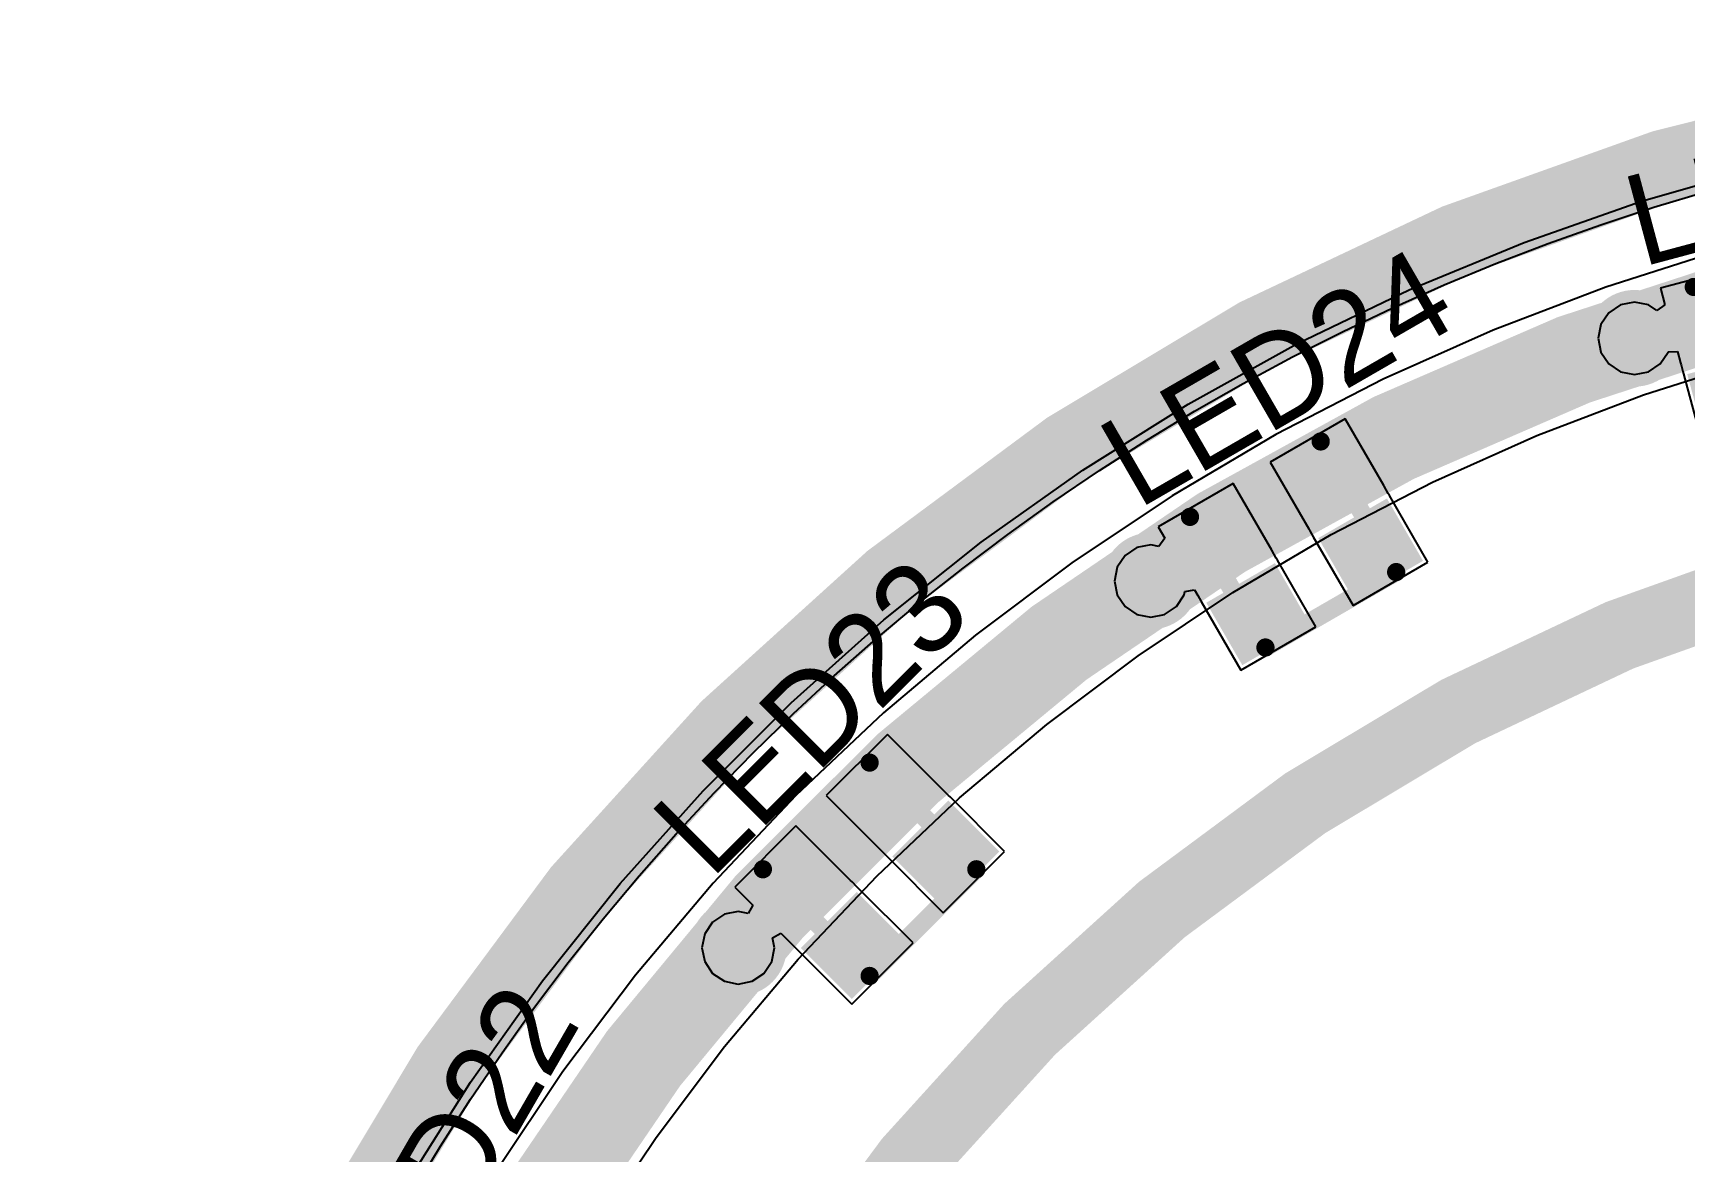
# Model space of a CAD drawing. Header units: millimetres. Extents: x 1.51 to 4.01, y 1.61 to 4.11.
# Drawn here: x 1.51 to 2.415, y 3.497 to 4.11 of the extents above; entities that cross this region are included whole.
import ezdxf

# ---------------------------------------------------------------- set-up
doc = ezdxf.new("R2010")
doc.units = ezdxf.units.MM
doc.header["$MEASUREMENT"] = 0
for name, color, linetype in [('BottomLayer', 5, 'Continuous'), ('BottomSolder', 6, 'Continuous'), ('InternalPlane1', 76, 'Continuous'), ('InternalPlane2', 16, 'Continuous'), ('Mechanical1', 6, 'Continuous'), ('Mechanical13', 56, 'Continuous'), ('Mechanical3', 76, 'Continuous'), ('MultiLayer', 9, 'Continuous'), ('TopLayer', 1, 'Continuous'), ('TopOverlay', 2, 'Continuous'), ('TopPaste', 8, 'Continuous'), ('TopSolder', 216, 'Continuous'), ('ViaHoleLayer', 16, 'Continuous')]:
    doc.layers.add(name, color=color, linetype=linetype)

# ---------------------------------------------------------------- blocks, each defined once
blk = doc.blocks.new('LTSN_N213EGBW_49')
at = {"layer": 'Mechanical13', "const_width": 0.01}
for points in [[(-0.0413386, -0.0413386), (-0.0413386, 0.0413386)], [(-0.0413386, 0.0413386), (0.0413386, 0.0413386)], [(0.0413386, -0.0413386), (0.0413386, 0.0413386)], [(-0.0413386, -0.0413386), (0.0413386, -0.0413386)]]:
    blk.add_lwpolyline(points, dxfattribs=at)
at = {"layer": 'Mechanical13', "const_width": 0.005}
for points in [[(-0.0438386, 0.0413386, 1), (-0.0388386, 0.0413386, 1)], [(-0.0438386, 0.0413386, 1), (-0.0388386, 0.0413386, 1)], [(0.0388386, 0.0413386, 1), (0.0438386, 0.0413386, 1)], [(0.0388386, 0.0413386, 1), (0.0438386, 0.0413386, 1)], [(-0.0438386, -0.0413386, 1), (-0.0388386, -0.0413386, 1)], [(-0.0438386, -0.0413386, 1), (-0.0388386, -0.0413386, 1)], [(0.0388386, -0.0413386, 1), (0.0438386, -0.0413386, 1)], [(0.0388386, -0.0413386, 1), (0.0438386, -0.0413386, 1)]]:
    blk.add_lwpolyline(points, format="xyb", close=True, dxfattribs=at)
at = {"layer": 'TopLayer'}
for points in [[(-0.03937, 0.0177166), (-0.007874, 0.0177166), (-0.03937, 0.0531496), (-0.007874, 0.0531496)], [(0.03937, 0.0531496), (0.007874, 0.0531496), (0.03937, 0.0177166), (0.007874, 0.0177166)], [(-0.007874, -0.0177166), (-0.03937, -0.0177166), (-0.007874, -0.0531496), (-0.03937, -0.0531496)], [(0.03937, -0.0177166), (0.007874, -0.0177166), (0.03937, -0.0531496), (0.007874, -0.0531496)]]:
    blk.add_solid(points, dxfattribs=at)
at = {"layer": 'TopPaste'}
for points in [[(-0.03937, 0.0177166), (-0.007874, 0.0177166), (-0.03937, 0.0531496), (-0.007874, 0.0531496)], [(0.03937, 0.0531496), (0.007874, 0.0531496), (0.03937, 0.0177166), (0.007874, 0.0177166)], [(-0.007874, -0.0177166), (-0.03937, -0.0177166), (-0.007874, -0.0531496), (-0.03937, -0.0531496)], [(0.03937, -0.0177166), (0.007874, -0.0177166), (0.03937, -0.0531496), (0.007874, -0.0531496)]]:
    blk.add_solid(points, dxfattribs=at)
at = {"layer": 'TopSolder'}
for points in [[(-0.04337, 0.0137166), (-0.003874, 0.0137166), (-0.04337, 0.0571496), (-0.003874, 0.0571496)], [(0.04337, 0.0571496), (0.003874, 0.0571496), (0.04337, 0.0137166), (0.003874, 0.0137166)], [(-0.003874, -0.0137166), (-0.04337, -0.0137166), (-0.003874, -0.0571496), (-0.04337, -0.0571496)], [(0.04337, -0.0137166), (0.003874, -0.0137166), (0.04337, -0.0571496), (0.003874, -0.0571496)]]:
    blk.add_solid(points, dxfattribs=at)
blk = doc.blocks.new('LTSN_N213EGBW_50')
at = {"layer": 'Mechanical13', "const_width": 0.01}
for points in [[(-0.0413386, -0.0413386), (-0.0413386, 0.0413386)], [(-0.0413386, 0.0413386), (0.0413386, 0.0413386)], [(0.0413386, -0.0413386), (0.0413386, 0.0413386)], [(-0.0413386, -0.0413386), (0.0413386, -0.0413386)]]:
    blk.add_lwpolyline(points, dxfattribs=at)
at = {"layer": 'Mechanical13', "const_width": 0.005}
for points in [[(-0.0438386, 0.0413386, 1), (-0.0388386, 0.0413386, 1)], [(-0.0438386, 0.0413386, 1), (-0.0388386, 0.0413386, 1)], [(0.0388386, 0.0413386, 1), (0.0438386, 0.0413386, 1)], [(0.0388386, 0.0413386, 1), (0.0438386, 0.0413386, 1)], [(-0.0438386, -0.0413386, 1), (-0.0388386, -0.0413386, 1)], [(-0.0438386, -0.0413386, 1), (-0.0388386, -0.0413386, 1)], [(0.0388386, -0.0413386, 1), (0.0438386, -0.0413386, 1)], [(0.0388386, -0.0413386, 1), (0.0438386, -0.0413386, 1)]]:
    blk.add_lwpolyline(points, format="xyb", close=True, dxfattribs=at)
at = {"layer": 'TopLayer'}
for points in [[(-0.03937, 0.0177166), (-0.007874, 0.0177166), (-0.03937, 0.0531496), (-0.007874, 0.0531496)], [(0.03937, 0.0531496), (0.007874, 0.0531496), (0.03937, 0.0177166), (0.007874, 0.0177166)], [(-0.007874, -0.0177166), (-0.03937, -0.0177166), (-0.007874, -0.0531496), (-0.03937, -0.0531496)], [(0.03937, -0.0177166), (0.007874, -0.0177166), (0.03937, -0.0531496), (0.007874, -0.0531496)]]:
    blk.add_solid(points, dxfattribs=at)
at = {"layer": 'TopPaste'}
for points in [[(-0.03937, 0.0177166), (-0.007874, 0.0177166), (-0.03937, 0.0531496), (-0.007874, 0.0531496)], [(0.03937, 0.0531496), (0.007874, 0.0531496), (0.03937, 0.0177166), (0.007874, 0.0177166)], [(-0.007874, -0.0177166), (-0.03937, -0.0177166), (-0.007874, -0.0531496), (-0.03937, -0.0531496)], [(0.03937, -0.0177166), (0.007874, -0.0177166), (0.03937, -0.0531496), (0.007874, -0.0531496)]]:
    blk.add_solid(points, dxfattribs=at)
at = {"layer": 'TopSolder'}
for points in [[(-0.04337, 0.0137166), (-0.003874, 0.0137166), (-0.04337, 0.0571496), (-0.003874, 0.0571496)], [(0.04337, 0.0571496), (0.003874, 0.0571496), (0.04337, 0.0137166), (0.003874, 0.0137166)], [(-0.003874, -0.0137166), (-0.04337, -0.0137166), (-0.003874, -0.0571496), (-0.04337, -0.0571496)], [(0.04337, -0.0137166), (0.003874, -0.0137166), (0.04337, -0.0571496), (0.003874, -0.0571496)]]:
    blk.add_solid(points, dxfattribs=at)
blk = doc.blocks.new('LTSN_N213EGBW_51')
at = {"layer": 'Mechanical13', "const_width": 0.01}
for points in [[(-0.0413386, -0.0413386), (-0.0413386, 0.0413386)], [(-0.0413386, 0.0413386), (0.0413386, 0.0413386)], [(0.0413386, -0.0413386), (0.0413386, 0.0413386)], [(-0.0413386, -0.0413386), (0.0413386, -0.0413386)]]:
    blk.add_lwpolyline(points, dxfattribs=at)
at = {"layer": 'Mechanical13', "const_width": 0.005}
for points in [[(-0.0438386, 0.0413386, 1), (-0.0388386, 0.0413386, 1)], [(-0.0438386, 0.0413386, 1), (-0.0388386, 0.0413386, 1)], [(0.0388386, 0.0413386, 1), (0.0438386, 0.0413386, 1)], [(0.0388386, 0.0413386, 1), (0.0438386, 0.0413386, 1)], [(-0.0438386, -0.0413386, 1), (-0.0388386, -0.0413386, 1)], [(-0.0438386, -0.0413386, 1), (-0.0388386, -0.0413386, 1)], [(0.0388386, -0.0413386, 1), (0.0438386, -0.0413386, 1)], [(0.0388386, -0.0413386, 1), (0.0438386, -0.0413386, 1)]]:
    blk.add_lwpolyline(points, format="xyb", close=True, dxfattribs=at)
at = {"layer": 'TopLayer'}
for points in [[(-0.03937, 0.0177166), (-0.007874, 0.0177166), (-0.03937, 0.0531496), (-0.007874, 0.0531496)], [(0.03937, 0.0531496), (0.007874, 0.0531496), (0.03937, 0.0177166), (0.007874, 0.0177166)], [(-0.007874, -0.0177166), (-0.03937, -0.0177166), (-0.007874, -0.0531496), (-0.03937, -0.0531496)], [(0.03937, -0.0177166), (0.007874, -0.0177166), (0.03937, -0.0531496), (0.007874, -0.0531496)]]:
    blk.add_solid(points, dxfattribs=at)
at = {"layer": 'TopPaste'}
for points in [[(-0.03937, 0.0177166), (-0.007874, 0.0177166), (-0.03937, 0.0531496), (-0.007874, 0.0531496)], [(0.03937, 0.0531496), (0.007874, 0.0531496), (0.03937, 0.0177166), (0.007874, 0.0177166)], [(-0.007874, -0.0177166), (-0.03937, -0.0177166), (-0.007874, -0.0531496), (-0.03937, -0.0531496)], [(0.03937, -0.0177166), (0.007874, -0.0177166), (0.03937, -0.0531496), (0.007874, -0.0531496)]]:
    blk.add_solid(points, dxfattribs=at)
at = {"layer": 'TopSolder'}
for points in [[(-0.04337, 0.0137166), (-0.003874, 0.0137166), (-0.04337, 0.0571496), (-0.003874, 0.0571496)], [(0.04337, 0.0571496), (0.003874, 0.0571496), (0.04337, 0.0137166), (0.003874, 0.0137166)], [(-0.003874, -0.0137166), (-0.04337, -0.0137166), (-0.003874, -0.0571496), (-0.04337, -0.0571496)], [(0.04337, -0.0137166), (0.003874, -0.0137166), (0.04337, -0.0571496), (0.003874, -0.0571496)]]:
    blk.add_solid(points, dxfattribs=at)

msp = doc.modelspace()

# ---------------------------------------------------------------- linework, layer by layer
at = {"layer": 'BottomLayer'}
for p, q in [((2.3908811, 4.0180974), (2.4563982, 4.0369725)), ((2.326526, 3.9955786), (2.3908811, 4.0180974)), ((2.2635365, 3.9694874), (2.326526, 3.9955786)), ((2.434128, 3.9911269), (2.3712178, 3.9710756)), ((2.202108, 3.939905), (2.2635365, 3.9694874)), ((2.3712178, 3.9710756), (2.3095309, 3.9475285)), ((2.3095309, 3.9475285), (2.2492614, 3.9205596)), ((2.1424342, 3.9069245), (2.202108, 3.939905)), ((2.3918684, 3.9120597), (2.451437, 3.9310459)), ((2.2492614, 3.9205596), (2.1905988, 3.8902538)), ((2.3334581, 3.8897633), (2.3918684, 3.9120597)), ((2.0847049, 3.8706508), (2.1424342, 3.9069245)), ((2.1905988, 3.8902538), (2.1337278, 3.8567065)), ((2.2763898, 3.8642269), (2.3334581, 3.8897633)), ((2.0290994, 3.8311966), (2.0847049, 3.8706508)), ((2.2208432, 3.8355309), (2.2763898, 3.8642269)), ((2.1337278, 3.8567065), (2.0788273, 3.8200231)), ((1.9757932, 3.7886862), (2.0290994, 3.8311966)), ((2.1669929, 3.8037654), (2.2208432, 3.8355309)), ((2.0788273, 3.8200231), (2.02607, 3.7803192)), ((2.1150085, 3.7690305), (2.1669929, 3.8037654)), ((1.9249563, 3.7432556), (1.9757932, 3.7886862)), ((2.02607, 3.7803192), (1.9756219, 3.7377196)), ((2.0650534, 3.7314355), (2.1150085, 3.7690305)), ((1.8767451, 3.6950445), (1.9249563, 3.7432556)), ((1.9756219, 3.7377196), (1.9276417, 3.6923583)), ((2.0172849, 3.6910986), (2.0650534, 3.7314355)), ((1.8313137, 3.6442067), (1.8767451, 3.6950445)), ((1.9276417, 3.6923583), (1.8822804, 3.6443781)), ((1.9718533, 3.6481467), (2.0172849, 3.6910986)), ((1.9289014, 3.6027151), (1.9718533, 3.6481467)), ((1.7888032, 3.5909002), (1.8313137, 3.6442067)), ((1.8822804, 3.6443781), (1.8396808, 3.59393)), ((1.8885645, 3.5549466), (1.9289014, 3.6027151)), ((1.8396808, 3.59393), (1.7999769, 3.5411727)), ((1.7493497, 3.5352958), (1.7888032, 3.5909002)), ((1.8509695, 3.5049915), (1.8885645, 3.5549466)), ((1.7999769, 3.5411727), (1.7632935, 3.4862722)), ((1.7130754, 3.4775657), (1.7493497, 3.5352958)), ((1.8162346, 3.4530071), (1.8509695, 3.5049915))]:
    msp.add_line(p, q, dxfattribs=at)
at = {"layer": 'BottomLayer', "const_width": 0.05}
msp.add_lwpolyline([(1.631736, 3.0589434, -0.3152987888790466), (2.5610566, 3.988264)], format="xyb", dxfattribs=at)
at = {"layer": 'BottomLayer', "const_width": 0.0135}
for points in [[(2.38025, 3.943, 1), (2.39375, 3.943, 1)], [(2.11525, 3.81, 1), (2.12875, 3.81, 1)], [(1.88925, 3.609, 1), (1.90275, 3.609, 1)]]:
    msp.add_lwpolyline(points, format="xyb", close=True, dxfattribs=at)
at = {"layer": 'BottomSolder', "const_width": 0.0175}
for points in [[(2.37825, 3.943, 1), (2.39575, 3.943, 1)], [(2.11325, 3.81, 1), (2.13075, 3.81, 1)], [(1.88725, 3.609, 1), (1.90475, 3.609, 1)]]:
    msp.add_lwpolyline(points, format="xyb", close=True, dxfattribs=at)
at = {"layer": 'InternalPlane1'}
for p, q in [((2.3976772, 4.0148063), (2.4270478, 4.0236143)), ((2.3685391, 4.0052571), (2.3976772, 4.0148063)), ((2.3396523, 3.9949728), (2.3685391, 4.0052571)), ((2.3110352, 3.98396), (2.3396523, 3.9949728)), ((2.2827063, 3.9722258), (2.3110352, 3.98396)), ((2.2546838, 3.9597777), (2.2827063, 3.9722258)), ((2.2269856, 3.9466237), (2.2546838, 3.9597777)), ((2.1996296, 3.9327723), (2.2269856, 3.9466237)), ((2.1726332, 3.9182323), (2.1996296, 3.9327723)), ((2.1460138, 3.9030131), (2.1726332, 3.9182323)), ((2.1197885, 3.8871244), (2.1460138, 3.9030131)), ((2.0939741, 3.8705765), (2.1197885, 3.8871244)), ((2.0685872, 3.8533799), (2.0939741, 3.8705765)), ((2.043644, 3.8355458), (2.0685872, 3.8533799)), ((2.0191607, 3.8170854), (2.043644, 3.8355458)), ((1.9951529, 3.7980108), (2.0191607, 3.8170854)), ((1.971636, 3.7783341), (1.9951529, 3.7980108)), ((1.9486251, 3.758068), (1.971636, 3.7783341)), ((1.926135, 3.7372255), (1.9486251, 3.758068)), ((1.9041801, 3.7158199), (1.926135, 3.7372255)), ((1.8827745, 3.693865), (1.9041801, 3.7158199)), ((1.861932, 3.6713749), (1.8827745, 3.693865)), ((1.8416659, 3.648364), (1.861932, 3.6713749)), ((1.8219892, 3.6248471), (1.8416659, 3.648364)), ((1.8029146, 3.6008393), (1.8219892, 3.6248471)), ((1.7844542, 3.576356), (1.8029146, 3.6008393)), ((1.7666201, 3.5514128), (1.7844542, 3.576356)), ((1.7494235, 3.5260259), (1.7666201, 3.5514128)), ((1.7328756, 3.5002115), (1.7494235, 3.5260259)), ((1.7169869, 3.4739862), (1.7328756, 3.5002115))]:
    msp.add_line(p, q, dxfattribs=at)
at = {"layer": 'InternalPlane1', "const_width": 0.04}
msp.add_lwpolyline([(1.529685, 2.86, -0.414213562372877), (2.76, 4.090315)], format="xyb", dxfattribs=at)
at = {"layer": 'InternalPlane1', "const_width": 0.0265}
for points in [[(2.37375, 3.943, 1), (2.40025, 3.943, 1)], [(2.10875, 3.81, 1), (2.13525, 3.81, 1)], [(1.88275, 3.609, 1), (1.90925, 3.609, 1)]]:
    msp.add_lwpolyline(points, format="xyb", close=True, dxfattribs=at)
at = {"layer": 'InternalPlane2'}
for p, q in [((2.3976772, 4.0148063), (2.4270478, 4.0236143)), ((2.3685391, 4.0052571), (2.3976772, 4.0148063)), ((2.3396523, 3.9949728), (2.3685391, 4.0052571)), ((2.3110352, 3.98396), (2.3396523, 3.9949728)), ((2.2827063, 3.9722258), (2.3110352, 3.98396)), ((2.2546838, 3.9597777), (2.2827063, 3.9722258)), ((2.2269856, 3.9466237), (2.2546838, 3.9597777)), ((2.1996296, 3.9327723), (2.2269856, 3.9466237)), ((2.1726332, 3.9182323), (2.1996296, 3.9327723)), ((2.1460138, 3.9030131), (2.1726332, 3.9182323)), ((2.1197885, 3.8871244), (2.1460138, 3.9030131)), ((2.0939741, 3.8705765), (2.1197885, 3.8871244)), ((2.0685872, 3.8533799), (2.0939741, 3.8705765)), ((2.043644, 3.8355458), (2.0685872, 3.8533799)), ((2.0191607, 3.8170854), (2.043644, 3.8355458)), ((1.9951529, 3.7980108), (2.0191607, 3.8170854)), ((1.971636, 3.7783341), (1.9951529, 3.7980108)), ((1.9486251, 3.758068), (1.971636, 3.7783341)), ((1.926135, 3.7372255), (1.9486251, 3.758068)), ((1.9041801, 3.7158199), (1.926135, 3.7372255)), ((1.8827745, 3.693865), (1.9041801, 3.7158199)), ((1.861932, 3.6713749), (1.8827745, 3.693865)), ((1.8416659, 3.648364), (1.861932, 3.6713749)), ((1.8219892, 3.6248471), (1.8416659, 3.648364)), ((1.8029146, 3.6008393), (1.8219892, 3.6248471)), ((1.7844542, 3.576356), (1.8029146, 3.6008393)), ((1.7666201, 3.5514128), (1.7844542, 3.576356)), ((1.7494235, 3.5260259), (1.7666201, 3.5514128)), ((1.7328756, 3.5002115), (1.7494235, 3.5260259)), ((1.7169869, 3.4739862), (1.7328756, 3.5002115))]:
    msp.add_line(p, q, dxfattribs=at)
at = {"layer": 'InternalPlane2', "const_width": 0.04}
msp.add_lwpolyline([(1.529685, 2.86, -0.414213562372877), (2.76, 4.090315)], format="xyb", dxfattribs=at)
at = {"layer": 'InternalPlane2', "const_width": 0.0265}
for points in [[(2.37375, 3.943, 1), (2.40025, 3.943, 1)], [(2.10875, 3.81, 1), (2.13525, 3.81, 1)], [(1.88275, 3.609, 1), (1.90925, 3.609, 1)]]:
    msp.add_lwpolyline(points, format="xyb", close=True, dxfattribs=at)
at = {"layer": 'Mechanical1', "const_width": 0.01}
msp.add_lwpolyline([(3.990315, 2.86, 1), (1.529685, 2.86, 1)], format="xyb", close=True, dxfattribs=at)
at = {"layer": 'Mechanical3', "const_width": 0.0393701}
msp.add_lwpolyline([(3.756063, 2.86, 1), (1.763937, 2.86, 1)], format="xyb", close=True, dxfattribs=at)
at = {"layer": 'MultiLayer', "const_width": 0.0135}
for points in [[(2.38025, 3.943, 1), (2.39375, 3.943, 1)], [(2.11525, 3.81, 1), (2.12875, 3.81, 1)], [(1.88925, 3.609, 1), (1.90275, 3.609, 1)]]:
    msp.add_lwpolyline(points, format="xyb", close=True, dxfattribs=at)
at = {"layer": 'TopLayer'}
for p, q in [((2.3908811, 4.0180974), (2.4563982, 4.0369725)), ((2.326526, 3.9955786), (2.3908811, 4.0180974)), ((2.2635365, 3.9694874), (2.326526, 3.9955786)), ((2.4470423, 3.9827045), (2.4012255, 3.970428)), ((2.202108, 3.939905), (2.2635365, 3.9694874)), ((2.4012255, 3.970428), (2.4036627, 3.9613323)), ((2.3729413, 3.9570587), (2.3686314, 3.9506085)), ((2.3793915, 3.9613686), (2.3729413, 3.9570587)), ((2.387, 3.962882), (2.3793915, 3.9613686)), ((2.3946085, 3.9613686), (2.387, 3.962882)), ((2.3993201, 3.9582204), (2.3946085, 3.9613686)), ((2.4036627, 3.9613323), (2.3993201, 3.9582204)), ((2.3686314, 3.9506085), (2.367118, 3.943)), ((2.1424342, 3.9069245), (2.202108, 3.939905)), ((2.367118, 3.943), (2.3686314, 3.9353915)), ((2.3686314, 3.9353915), (2.3729413, 3.9289413)), ((2.3729413, 3.9289413), (2.3793915, 3.9246314)), ((2.3946085, 3.9246314), (2.4010587, 3.9289413)), ((2.4010587, 3.9289413), (2.4053686, 3.9353915)), ((2.4053686, 3.9353915), (2.4053978, 3.9355382)), ((2.4053978, 3.9355382), (2.4105292, 3.9357062)), ((2.4105292, 3.9357062), (2.412159, 3.9296235)), ((2.412159, 3.9296235), (2.412483, 3.9284141)), ((2.412483, 3.9284141), (2.4134531, 3.9247938)), ((2.3793915, 3.9246314), (2.387, 3.923118)), ((2.387, 3.923118), (2.3946085, 3.9246314)), ((2.4134531, 3.9247938), (2.4137772, 3.9235844)), ((2.4137772, 3.9235844), (2.4247108, 3.8827799)), ((2.0847049, 3.8706508), (2.1424342, 3.9069245)), ((2.2285007, 3.8988831), (2.1874225, 3.8751666)), ((2.2496226, 3.8622988), (2.2285007, 3.8988831)), ((2.1874225, 3.8751666), (2.2085444, 3.8385823)), ((2.0290994, 3.8311966), (2.0847049, 3.8706508)), ((2.1671287, 3.86345), (2.1260505, 3.8397335)), ((2.1882506, 3.8268657), (2.1671287, 3.86345)), ((2.2521228, 3.8579687), (2.2496226, 3.8622988)), ((2.2527488, 3.8568842), (2.2521228, 3.8579687)), ((2.2738707, 3.8202999), (2.2527488, 3.8568842)), ((2.1260505, 3.8397335), (2.1296765, 3.8334531)), ((2.2085444, 3.8385823), (2.2091704, 3.8374978)), ((2.2091704, 3.8374978), (2.2110445, 3.834252)), ((1.9757932, 3.7886862), (2.0290994, 3.8311966)), ((2.1143915, 3.8283686), (2.1079413, 3.8240587)), ((2.122, 3.829882), (2.1143915, 3.8283686)), ((2.1264791, 3.8289911), (2.122, 3.829882)), ((2.1296765, 3.8334531), (2.1264791, 3.8289911)), ((2.2110445, 3.834252), (2.2327925, 3.7965834)), ((2.1079413, 3.8240587), (2.1036314, 3.8176085)), ((2.1907508, 3.8225356), (2.1882506, 3.8268657)), ((2.1913768, 3.8214511), (2.1907508, 3.8225356)), ((2.2124987, 3.7848668), (2.1913768, 3.8214511)), ((2.2327925, 3.7965834), (2.2738707, 3.8202999)), ((2.1036314, 3.8176085), (2.102118, 3.81)), ((2.102118, 3.81), (2.1036314, 3.8023915)), ((2.1036314, 3.8023915), (2.1079413, 3.7959413)), ((2.1360587, 3.7959413), (2.1403686, 3.8023915)), ((2.1403686, 3.8023915), (2.1407447, 3.8042823)), ((2.1407447, 3.8042823), (2.1460158, 3.8051525)), ((2.1460158, 3.8051525), (2.1477984, 3.8020647)), ((2.1477984, 3.8020647), (2.1496725, 3.7988189)), ((2.1079413, 3.7959413), (2.1143915, 3.7916314)), ((2.1296085, 3.7916314), (2.1360587, 3.7959413)), ((2.1496725, 3.7988189), (2.1714205, 3.7611503)), ((1.9249563, 3.7432556), (1.9757932, 3.7886862)), ((2.1143915, 3.7916314), (2.122, 3.790118)), ((2.122, 3.790118), (2.1296085, 3.7916314)), ((2.1714205, 3.7611503), (2.2124987, 3.7848668)), ((1.8767451, 3.6950445), (1.9249563, 3.7432556)), ((1.9777283, 3.7259219), (1.9441881, 3.6923817)), ((2.0075993, 3.6960509), (1.9777283, 3.7259219)), ((1.8313137, 3.6442067), (1.8767451, 3.6950445)), ((1.9441881, 3.6923817), (1.9740591, 3.6625107)), ((2.0084848, 3.6951656), (2.0075993, 3.6960509)), ((2.011135, 3.6925154), (2.0084848, 3.6951656)), ((2.0120203, 3.6916299), (2.011135, 3.6925154)), ((2.0418913, 3.6617589), (2.0120203, 3.6916299)), ((1.9276183, 3.6758119), (1.8940781, 3.6422717)), ((1.9574893, 3.6459409), (1.9276183, 3.6758119)), ((1.9740591, 3.6625107), (1.9762696, 3.6603001)), ((1.9762696, 3.6603001), (1.9784801, 3.6580897)), ((1.9784801, 3.6580897), (2.0083511, 3.6282187)), ((2.0083511, 3.6282187), (2.0418913, 3.6617589)), ((1.7888032, 3.5909002), (1.8313137, 3.6442067)), ((1.8940781, 3.6422717), (1.9039514, 3.6323984)), ((1.9583748, 3.6450556), (1.9574893, 3.6459409)), ((1.961025, 3.6424054), (1.9583748, 3.6450556)), ((1.9619103, 3.6415199), (1.961025, 3.6424054)), ((1.9917813, 3.6116489), (1.9619103, 3.6415199)), ((1.9039514, 3.6323984), (1.9014884, 3.6277903)), ((1.8819413, 3.6230587), (1.8776314, 3.6166085)), ((1.8883915, 3.6273686), (1.8819413, 3.6230587)), ((1.896, 3.628882), (1.8883915, 3.6273686)), ((1.9014884, 3.6277903), (1.896, 3.628882)), ((1.8776314, 3.6166085), (1.876118, 3.609)), ((1.9147903, 3.6144884), (1.9193984, 3.6169514)), ((1.915882, 3.609), (1.9147903, 3.6144884)), ((1.9193984, 3.6169514), (1.9261596, 3.6101901)), ((1.9582411, 3.5781087), (1.9917813, 3.6116489)), ((1.876118, 3.609), (1.8776314, 3.6013915)), ((1.9143686, 3.6013915), (1.915882, 3.609)), ((1.9261596, 3.6101901), (1.9283701, 3.6079797)), ((1.9283701, 3.6079797), (1.9582411, 3.5781087)), ((1.8776314, 3.6013915), (1.8819413, 3.5949413)), ((1.8819413, 3.5949413), (1.8883915, 3.5906314)), ((1.9036085, 3.5906314), (1.9100587, 3.5949413)), ((1.9100587, 3.5949413), (1.9143686, 3.6013915)), ((1.7493497, 3.5352958), (1.7888032, 3.5909002)), ((1.8883915, 3.5906314), (1.896, 3.589118)), ((1.896, 3.589118), (1.9036085, 3.5906314)), ((1.7130754, 3.4775657), (1.7493497, 3.5352958))]:
    msp.add_line(p, q, dxfattribs=at)
at = {"layer": 'TopLayer', "const_width": 0.0135}
for points in [[(2.38025, 3.943, 1), (2.39375, 3.943, 1)], [(2.11525, 3.81, 1), (2.12875, 3.81, 1)], [(1.88925, 3.609, 1), (1.90275, 3.609, 1)]]:
    msp.add_lwpolyline(points, format="xyb", close=True, dxfattribs=at)
at = {"layer": 'ViaHoleLayer', "const_width": 0.0065}
for points in [[(2.38375, 3.943, 1), (2.39025, 3.943, 1)], [(2.11875, 3.81, 1), (2.12525, 3.81, 1)], [(1.89275, 3.609, 1), (1.89925, 3.609, 1)]]:
    msp.add_lwpolyline(points, format="xyb", close=True, dxfattribs=at)

# ---------------------------------------------------------------- block references
for name, p, rotation in [('LTSN_N213EGBW_51', (2.4701023, 3.941913), 285.0000000000001), ('LTSN_N213EGBW_50', (2.1999606, 3.8300167), 300.0000000000001), ('LTSN_N213EGBW_49', (1.9679847, 3.6520153), 315)]:
    msp.add_blockref(name, p, dxfattribs=dict(rotation=rotation))

# ---------------------------------------------------------------- texts
at = {"layer": 'TopOverlay'}
for s, rotation, p in [('LED25', 15, (2.391, 3.982)), ('LED24', 30, (2.115, 3.849)), ('LED23', 45, (1.881, 3.646)), ('LED22', 60.00000000000001, (1.708, 3.391))]:
    msp.add_text(s, height=0.05, rotation=rotation, dxfattribs=at).set_placement(p)

doc.saveas('drawing.dxf')
